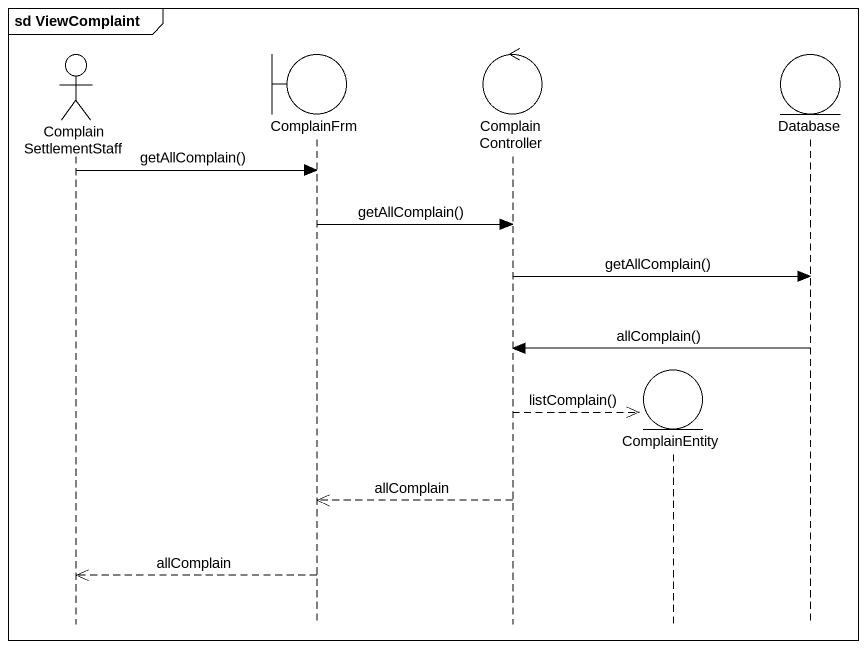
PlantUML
@startuml
mainframe sd ViewComplaint
hide footbox
actor ComplainSettlementStaff
boundary ComplainFrm
control ComplainController
entity ComplainEntity
entity "Database" as Database_

ComplainSettlementStaff -> ComplainFrm : getAllComplain()
ComplainFrm -> ComplainController : getAllComplain()
ComplainController -> Database_ : getAllComplain()
Database_ -> ComplainController : allComplain()
ComplainController -->> ComplainEntity ** : listComplain()
ComplainController -->> ComplainFrm : allComplain
ComplainFrm -->> ComplainSettlementStaff : allComplain
@enduml
